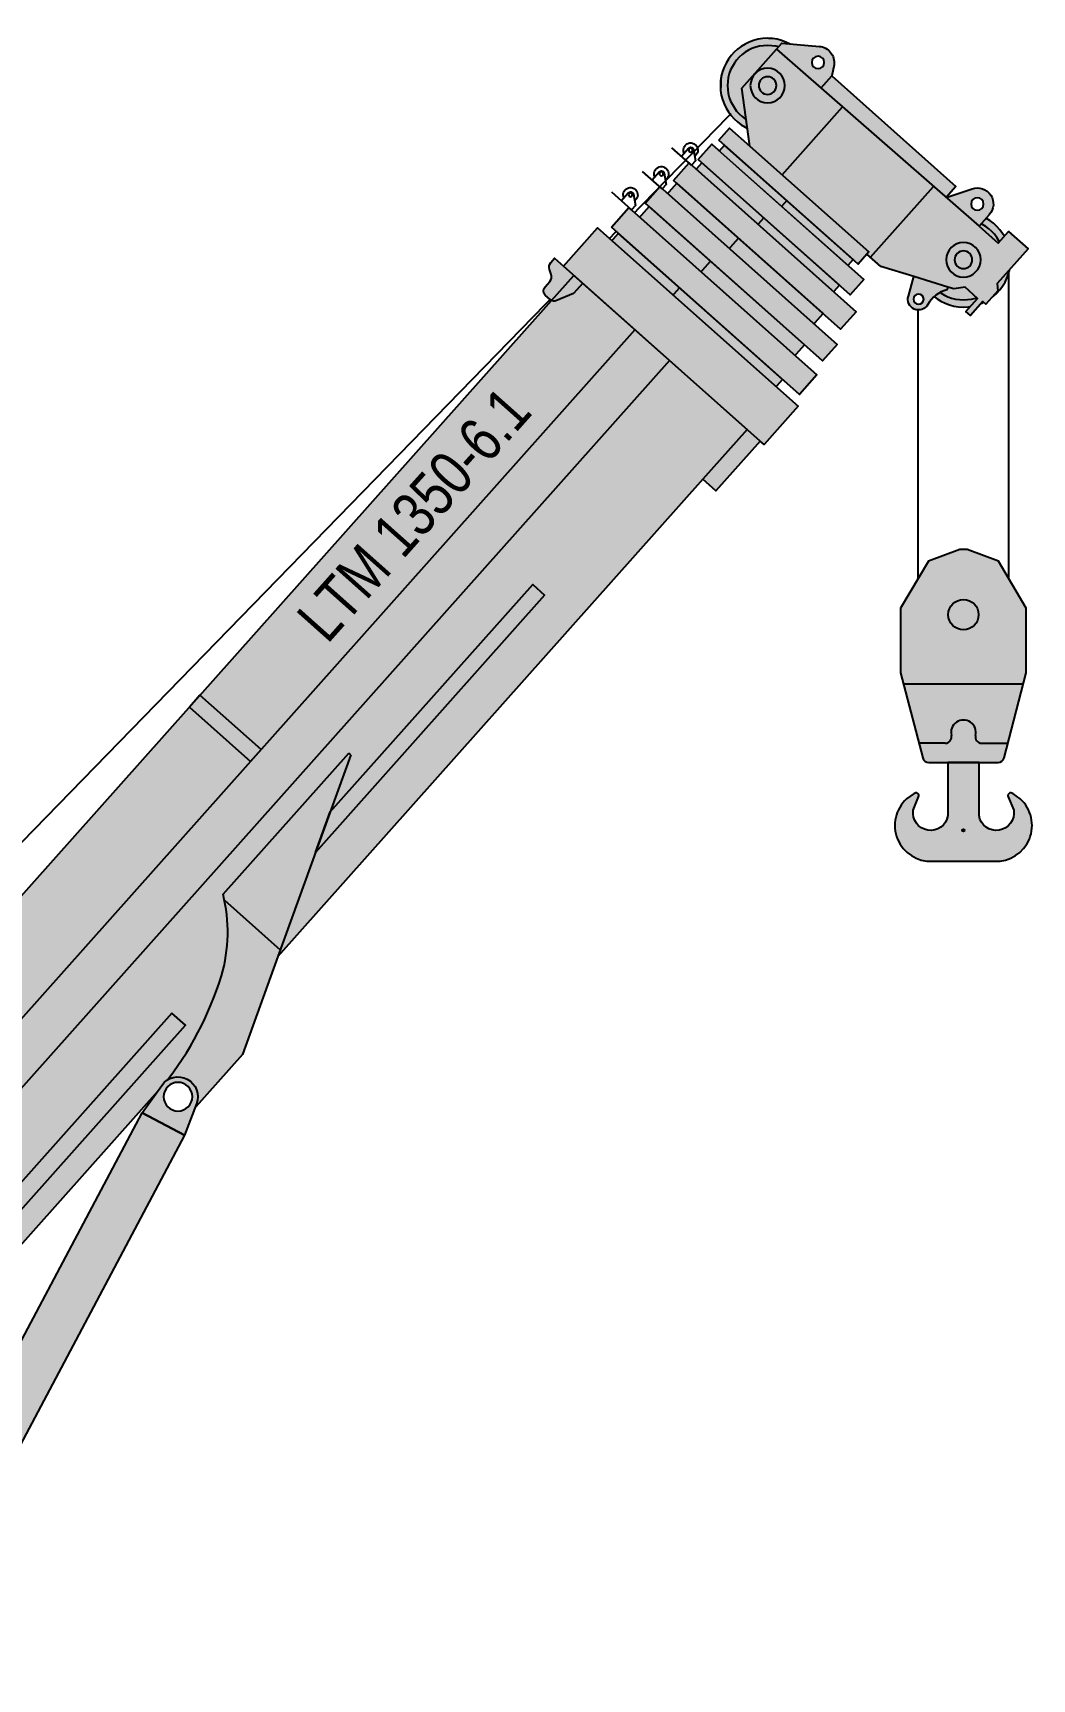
# Model space of a CAD drawing. Header units: millimetres. Extents: x -6059 to 13608, y -15234 to 15558.
# Drawn here: x 3813 to 9414, y 6162 to 15396 of the extents above; entities that cross this region are included whole.
import ezdxf
from ezdxf.enums import TextEntityAlignment as Align

# ---------------------------------------------------------------- set-up
doc = ezdxf.new("R2010")
doc.units = ezdxf.units.MM
doc.set_wipeout_variables(frame=1)
doc.layers.add('Техника. Кран LTM 1350-6.1', color=250, linetype='Continuous')
doc.layers.add('Техника. Кран LTM 1350-6.1 Штрих', color=7, linetype='Continuous', lineweight=15, true_color=0xffda6b)
doc.styles.add('arial', font='arial.ttf')

# ---------------------------------------------------------------- blocks, each defined once
blk = doc.blocks.new('BLOCK-20200609.07511')
at = {"color": 0, "linetype": 'ByBlock', "lineweight": -2, "transparency": 16777216}
blk.add_wipeout([(-2749.445090381217, 110.66407537124178), (-2749.445090381217, 110.66407537124178), (-2780.0018838662727, 102.34288736891631), (-2806.98708787373, 85.76704462912448), (-2828.2241608985723, 62.273502384586436), (-2842.000187564253, 33.75717570731558), (-2847.204036978311, 2.5181016311812527), (-2843.415983048164, -28.924074586133656), (-2830.9415582648753, -58.03332610836378), (-2810.786910415376, -82.46179245238636), (-2784.577649873089, -100.23915051495851), (-2754.4277329886972, -109.93153462428245), (-2749.445090381217, -110.66407537124178), (-2561.927773386843, -133.91987174969472), (-2561.927773386843, 133.91987174969472)], dxfattribs=at)
blk.add_circle((-2735.720591521625, 0), 80.60102186047878, dxfattribs=at)
blk.add_wipeout([(-2561.927773386844, 133.91987174969472), (-2561.927773386844, -133.91987174969836), (2847.2324718157033, -133.91987174969836), (2847.2324718157033, 133.91987174969472)], dxfattribs=at)
at = {"layer": 'Техника. Кран LTM 1350-6.1 Штрих', "transparency": 16777216}
h = blk.add_hatch(color=256, dxfattribs=at)
h.dxf.hatch_style = 1
edge = h.paths.add_edge_path()
edge.add_line((-2561.927773386844, 133.9198717496947), (-2749.445090381218, 110.6640753712418))
edge.add_arc((-2735.720591521625, 0), 111.5118802940692, 97.06969320123925, 262.9303067987607)
edge.add_line((-2749.445090381218, -110.6640753712418), (-2561.927773386844, -133.9198717496947))
edge.add_line((-2561.927773386844, -133.9198717496947), (-2561.927773386844, 133.9198717496947))
edge = h.paths.add_edge_path(flags=16)
edge.add_arc((-2735.720591521625, 0), 80.60102186047878, 0, 360)
h = blk.add_hatch(color=256, dxfattribs=at)
h.dxf.hatch_style = 1
h.set_gradient(color1=(91, 91, 91), color2=(214, 214, 214), rotation=90.00000000000003, tint=1, name='CYLINDER')
h.paths.add_polyline_path([(-2561.927773386844, 133.9198717496947), (-2561.927773386844, -133.9198717496984), (-748.5319776859142, -133.9198717496984), (-748.5319776859142, 133.9198717496947)])
h = blk.add_hatch(color=256, dxfattribs=at)
h.dxf.hatch_style = 1
h.set_gradient(color1=(91, 91, 91), color2=(214, 214, 214), rotation=90.00000000000003, tint=1, name='CYLINDER')
h.paths.add_polyline_path([(-748.5319776859142, 133.9198717496947), (-748.5319776859142, -133.9198717496984), (1064.863818015016, -133.9198717496984), (1064.863818015016, 133.9198717496947)])
h = blk.add_hatch(color=256, dxfattribs=at)
h.dxf.hatch_style = 1
h.set_gradient(color1=(91, 91, 91), color2=(214, 214, 214), rotation=90.00000000000003, tint=1, name='CYLINDER')
h.paths.add_polyline_path([(1064.863818015016, 133.9198717496947), (1064.863818015016, -133.9198717496984), (2847.232471815703, -133.9198717496984), (2847.232471815703, 133.9198717496947)])
at = {"color": 0, "linetype": 'ByBlock', "lineweight": -2, "transparency": 16777216}
blk.add_lwpolyline([(-2561.927773386844, 133.9198717496947), (-2749.445090381218, 110.6640753712418, 0.8836416073276935), (-2749.445090381218, -110.6640753712418), (-2561.927773386844, -133.9198717496947)], format="xyb", close=True, dxfattribs=at)
blk.add_lwpolyline([(-2561.927773386844, 133.9198717496947), (-2561.927773386844, -133.9198717496984), (2847.232471815703, -133.9198717496984), (2847.232471815703, 133.9198717496947)], close=True, dxfattribs=at)
blk = doc.blocks.new('BLOCK-20200609.085404')
at = {"color": 0, "linetype": 'ByBlock', "lineweight": -2, "transparency": 16777216}
for points in [[(-6530.107643407471, 862.6151053364797), (-6620.2802751001145, 958.6753170207967), (-6745.571417930841, 999.4281979420707), (-6875.000815470306, 974.7969408124873), (-6976.564961048572, 890.8720213417491), (-7025.150481102647, 768.4052298581482), (-7008.743821952514, 637.6784563542319), (-6931.401794767229, 531.0160046381588), (-6812.2484635534765, 474.79188671818974), (-6680.7464117949075, 482.90842283277243), (-6569.411643355968, 553.3586684807537), (-6505.773475934719, 668.7226638279922), (-6497.350160824525, 735)], [(-6352.188657991888, 692.8617592172122), (-6352.188657991888, -273.1429634254637), (7137.692546879613, -273.1429634254637), (7137.692546879613, 692.8617592172122)], [(-6530.107643407471, -607.3848946635208), (-6620.2802751001145, -511.32468297920377), (-6745.571417930841, -470.5718020579293), (-6875.000815470306, -495.2030591875132), (-6976.564961048572, -579.1279786582513), (-7025.150481102647, -701.5947701418518), (-7008.743821952514, -832.3215436457672), (-6931.401794767229, -938.9839953618416), (-6812.2484635534765, -995.2081132818107), (-6680.7464117949075, -987.0915771672267), (-6569.411643355968, -916.6413315192467), (-6505.773475934719, -801.2773361720078), (-6497.350160824525, -735.0000000000005)]]:
    blk.add_wipeout(points, dxfattribs=at)
at = {"layer": 'Техника. Кран LTM 1350-6.1 Штрих', "true_color": 0xadadad, "transparency": 16777216}
h = blk.add_hatch(color=253, dxfattribs=at)
h.dxf.hatch_style = 1
edge = h.paths.add_edge_path()
edge.add_arc((-6762.307453120391, 735), 264.9572922958658, 0, 360)
h = blk.add_hatch(color=253, dxfattribs=at)
h.dxf.hatch_style = 1
edge = h.paths.add_edge_path()
edge.add_arc((-6762.307453120391, -735), 264.9572922958658, 0, 360)
at = {"color": 0, "linetype": 'ByBlock', "lineweight": -2, "transparency": 16777216}
for centre, radius in [((-6762.307453120391, 735), 264.9572922958658), ((-6762.307453120391, 735), 224.7772427842989), ((-6762.307453120391, -735), 264.9572922958658), ((-6762.307453120391, -735), 224.7772427842989)]:
    blk.add_circle(centre, radius, dxfattribs=at)
blk.add_wipeout([(-6442.467272699824, 735.2562271401521), (-6442.467272699826, 584.023858293619), (-6654.63125147342, 832.6321553715898), (-6948.3129721843725, 832.6321553715898), (-6992.440477462523, 832.6321553715898), (-7119.43527138863, 664.4705700881359), (-7119.43527138863, 664.4705700881359), (-7135.132212101058, 631.3606386573638), (-7136.395047184492, 594.7400603627502), (-7123.016228161742, 560.6274716507169), (-7097.194580161469, 534.629317838765), (-7097.194580161469, 534.629317838765), (-7041.272490568474, 502.2674748945401), (-7041.272490568474, -430.3740903140024), (-6958.564025015118, -430.3740903140024), (-7092.068657770505, -506.47675673958975), (-7092.068657770505, -506.47675673958975), (-7130.668954070492, -550.0668447859484), (-7134.6767723298035, -608.1531258094087), (-7102.4289903211975, -656.631566438844), (-7047.307453120389, -675.3850937592174), (-6960.55263017761, -675.3850937592174), (-6961.712712480299, -818.3158949166136), (-7049.3492349216685, -818.3158949166136), (-7049.3492349216685, -965.3276059117961), (-6788.755363658085, -965.3276059117961), (-6760.7394775865505, -994.9553748441499), (-6659.61153977066, -994.9553748441499), (-6659.61153977066, -971.858307305406), (-6554.418444977215, -971.858307305406), (-6554.418444977215, -938.3127705548577), (-6653.686560936811, -938.3127705548577), (-6653.686560936811, -843.7591480143928), (-6604.558680941653, -803.3439966904261), (-6589.879109444727, -771.2907133537005), (-6575.048298590422, -778.0829431366105), (-6575.048298590422, -778.0829431366105), (-6544.383301731745, -761.7184026718373), (-6511.042827958664, -751.8922627607403), (-6476.404188418643, -749.0104460104244), (-6441.898322116809, -753.1920016690237), (-6441.898322116809, -753.1920016690233), (-6441.898322116809, -753.1920016690233), (-6399.604943500039, -746.2878772104928), (-6372.6817862948365, -712.9481049337614), (-6374.838033107093, -670.1491866174651), (-6404.975730191367, -639.6841899193387), (-6404.9757301913705, -639.6841899193378), (-6507.21893965408, -590.7997607726998), (-6426.121551101006, -413.72118775684794), (-6426.121551101006, -310.00026623256053), (-6352.188657991889, -310.00026623256053), (-6352.188657991888, 735.2562271401521)], dxfattribs=at)
at = {"layer": 'Техника. Кран LTM 1350-6.1 Штрих', "transparency": 16777216}
h = blk.add_hatch(color=256, dxfattribs=at)
h.dxf.hatch_style = 1
edge = h.paths.add_edge_path()
edge.add_line((-6352.188657991887, 735.2562271401512), (-6442.467272699824, 735.2562271401512))
edge.add_line((-6442.467272699824, 735.2562271401512), (-6442.467272699825, 584.0238582936181))
edge.add_line((-6442.467272699825, 584.0238582936181), (-6654.63125147342, 832.6321553715898))
edge.add_line((-6654.63125147342, 832.6321553715898), (-6948.312972184372, 832.6321553715898))
edge.add_line((-6948.312972184372, 832.6321553715898), (-6992.440477462522, 832.6321553715898))
edge.add_line((-6992.440477462522, 832.6321553715898), (-7119.435271388629, 664.470570088135))
edge.add_arc((-7047.307453120391, 609.9999999999989), 90.38509375921748, 142.9400786854792, 236.4998092888115)
edge.add_line((-7097.194580161469, 534.6293178387641), (-7041.272490568474, 502.2674748945392))
edge.add_line((-7041.272490568474, 502.2674748945392), (-7041.272490568474, -430.3740903140024))
edge.add_line((-7041.272490568474, -430.3740903140024), (-6958.564025015117, -430.3740903140024))
edge.add_line((-6958.564025015117, -430.3740903140024), (-7092.068657770504, -506.4767567395902))
edge.add_arc((-7047.307453120389, -584.9999999999991), 90.38509375921882, 119.6847681156852, 270)
edge.add_line((-7047.307453120389, -675.3850937592179), (-6960.55263017761, -675.3850937592179))
edge.add_line((-6960.55263017761, -675.3850937592179), (-6961.712712480299, -818.3158949166136))
edge.add_line((-6961.712712480299, -818.3158949166136), (-7049.349234921669, -818.3158949166136))
edge.add_line((-7049.349234921669, -818.3158949166136), (-7049.349234921669, -965.3276059117961))
edge.add_line((-7049.349234921669, -965.3276059117961), (-6788.755363658085, -965.3276059117961))
edge.add_line((-6788.755363658085, -965.3276059117961), (-6760.73947758655, -994.9553748441504))
edge.add_line((-6760.73947758655, -994.9553748441504), (-6659.61153977066, -994.9553748441504))
edge.add_line((-6659.61153977066, -994.9553748441504), (-6659.61153977066, -971.8583073054069))
edge.add_line((-6659.61153977066, -971.8583073054069), (-6554.418444977215, -971.8583073054069))
edge.add_line((-6554.418444977215, -971.8583073054069), (-6554.418444977215, -938.3127705548577))
edge.add_line((-6554.418444977215, -938.3127705548577), (-6653.686560936811, -938.3127705548577))
edge.add_line((-6653.686560936811, -938.3127705548577), (-6653.686560936811, -843.7591480143928))
edge.add_line((-6653.686560936811, -843.7591480143928), (-6604.558680941653, -803.3439966904261))
edge.add_line((-6604.558680941653, -803.3439966904261), (-6589.879109444726, -771.290713353701))
edge.add_line((-6589.879109444726, -771.290713353701), (-6575.048298590422, -778.082943136611))
edge.add_arc((-6479.61822082791, -919.9930035704456), 171.0127626643512, 77.25761867791249, 123.91959797922769, ccw=False)
edge.add_arc((-6429.790177677641, -694.3714995174254), 60.05379784098548, 258.3681965855886, 425.5937584202688)
edge.add_line((-6404.975730191369, -639.6841899193387), (-6507.21893965408, -590.7997607727011))
edge.add_line((-6507.21893965408, -590.7997607727011), (-6426.121551101005, -413.7211877568479))
edge.add_line((-6426.121551101005, -413.7211877568479), (-6426.121551101005, -310.0002662325605))
edge.add_line((-6426.121551101005, -310.0002662325605), (-6352.188657991888, -310.0002662325605))
edge.add_line((-6352.188657991888, -310.0002662325605), (-6352.188657991887, 735.2562271401512))
edge = h.paths.add_edge_path(flags=16)
edge.add_arc((-7047.307453120389, 610), 34.91663080963707, 0, 360)
edge = h.paths.add_edge_path(flags=16)
edge.add_arc((-7047.307453120389, -585), 34.91663080963707, 0, 360)
edge = h.paths.add_edge_path(flags=16)
edge.add_arc((-6429.790177677645, -694.3714995174232), 28.52143225530437, 0, 360)
at = {"layer": 'Техника. Кран LTM 1350-6.1 Штрих', "true_color": 0xadadad, "transparency": 16777216}
h = blk.add_hatch(color=253, dxfattribs=at)
h.dxf.hatch_style = 1
h.paths.add_polyline_path([(-6352.188657991888, 692.8617592172122), (-6352.188657991888, 226.7767636569515), (7137.692546879611, 226.7767636569515), (7137.692546879611, 692.8617592172122)])
at = {"layer": 'Техника. Кран LTM 1350-6.1 Штрих', "transparency": 16777216}
h = blk.add_hatch(color=256, dxfattribs=at)
h.dxf.hatch_style = 1
h.set_gradient(color1=(91, 91, 91), color2=(173, 173, 173), rotation=90.00000000000003, tint=1)
h.paths.add_polyline_path([(-6352.188657991888, 226.7767636569515), (-6352.188657991888, -273.1429634254637), (7137.692546879611, -273.1429634254637), (7137.692546879611, 226.7767636569515)])
at = {"color": 0, "linetype": 'ByBlock', "lineweight": -2, "transparency": 16777216}
blk.add_line((-6352.188657991888, 226.7767636569515), (7137.692546879611, 226.7767636569515), dxfattribs=at)
blk.add_lwpolyline([(-6352.188657991887, 735.2562271401512), (-6442.467272699824, 735.2562271401512), (-6442.467272699825, 584.0238582936181), (-6654.63125147342, 832.6321553715898), (-6948.312972184372, 832.6321553715898), (-6992.440477462522, 832.6321553715898), (-7119.435271388629, 664.470570088135, 0.4325300460829296), (-7097.194580161469, 534.6293178387641), (-7041.272490568474, 502.2674748945392), (-7041.272490568474, -430.3740903140024), (-6958.564025015117, -430.3740903140024), (-7092.068657770504, -506.4767567395902, 0.7695146140335795), (-7047.307453120389, -675.3850937592179), (-6960.55263017761, -675.3850937592179), (-6961.712712480299, -818.3158949166136), (-7049.349234921669, -818.3158949166136), (-7049.349234921669, -965.3276059117961), (-6788.755363658085, -965.3276059117961), (-6760.73947758655, -994.9553748441504), (-6659.61153977066, -994.9553748441504), (-6659.61153977066, -971.8583073054069), (-6554.418444977215, -971.8583073054069), (-6554.418444977215, -938.3127705548577), (-6653.686560936811, -938.3127705548577), (-6653.686560936811, -843.7591480143928), (-6604.558680941653, -803.3439966904261), (-6589.879109444726, -771.290713353701), (-6575.048298590422, -778.082943136611, -0.2064620664022507), (-6441.898322116809, -753.1920016690237, 0.8943039087244897), (-6404.975730191369, -639.6841899193387), (-6507.21893965408, -590.7997607727011), (-6426.121551101005, -413.7211877568479), (-6426.121551101005, -310.0002662325605), (-6352.188657991888, -310.0002662325605)], format="xyb", close=True, dxfattribs=at)
for points in [[(-6948.312972184372, 832.6321553715898), (-6960.55263017761, -675.3850937592179)], [(-6442.467272699825, 584.0238582936181), (-6442.467272699825, -310.0002662325605), (-6426.121551101005, -310.0002662325605)], [(-6951.215140458067, 502.2674748945392), (-7041.272490568474, 502.2674748945392)], [(-6442.467272699825, 340.8705591075013), (-6952.304301697314, 340.8705591075013)], [(-6426.121551101005, -336.081940386739), (-6957.798713035283, -336.081940386739)], [(-6589.879109444726, -771.290713353701), (-6507.218939654079, -590.7997607727011)]]:
    blk.add_lwpolyline(points, dxfattribs=at)
blk.add_lwpolyline([(-6352.188657991888, 692.8617592172122), (-6352.188657991888, -273.1429634254637), (7137.692546879611, -273.1429634254637), (7137.692546879611, 692.8617592172122)], close=True, dxfattribs=at)
for centre, radius in [((-6762.307453120391, 735), 96.80341824658616), ((-6762.307453120391, 735), 49.44025150511077), ((-7047.307453120389, 610), 34.91663080963707), ((-7047.307453120389, -585), 34.91663080963707), ((-6762.307453120391, -735), 96.80341824658616), ((-6762.307453120391, -735), 49.44025150511077), ((-6429.790177677645, -694.3714995174232), 28.52143225530437)]:
    blk.add_circle(centre, radius, dxfattribs=at)
blk = doc.blocks.new('BLOCK-20200609.085411')
at = {"color": 0, "linetype": 'ByBlock', "lineweight": -2, "transparency": 16777216}
blk.add_wipeout([(6723.188331461586, 542.4730892418411), (-6607.48108781725, 542.4730892418411), (-6607.48108781725, 570.6088535019226), (-6723.188331461592, 570.6088535019226), (-6723.188331461592, -570.6088535019226), (-6607.48108781725, -570.6088535019226), (-6607.48108781725, -490.4034846745708), (6723.188331461586, -490.4034846745708)], dxfattribs=at)
at = {"layer": 'Техника. Кран LTM 1350-6.1 Штрих', "transparency": 16777216}
h = blk.add_hatch(color=256, dxfattribs=at)
h.dxf.hatch_style = 1
h.paths.add_polyline_path([(-6607.48108781725, 570.6088535019226), (-6723.188331461592, 570.6088535019226), (-6723.188331461592, -570.6088535019226), (-6607.48108781725, -570.6088535019226)])
at = {"layer": 'Техника. Кран LTM 1350-6.1 Штрих', "true_color": 0xadadad, "transparency": 16777216}
h = blk.add_hatch(color=253, dxfattribs=at)
h.dxf.hatch_style = 1
h.paths.add_polyline_path([(6723.188331461592, 77.90816307138084), (6723.18833146159, 542.4730892418411), (-6607.48108781725, 542.4730892418411), (-6607.48108781725, 77.90816307138087)])
at = {"layer": 'Техника. Кран LTM 1350-6.1 Штрих', "transparency": 16777216}
h = blk.add_hatch(color=256, dxfattribs=at)
h.dxf.hatch_style = 1
h.set_gradient(color1=(91, 91, 91), color2=(173, 173, 173), rotation=90.00000000000003, tint=1)
h.paths.add_polyline_path([(-6607.48108781725, 77.90816307138084), (-6607.48108781725, -490.4034846745708), (6723.188331461592, -490.4034846745708), (6723.188331461592, 77.90816307138084)])
at = {"color": 0, "linetype": 'ByBlock', "lineweight": -2, "transparency": 16777216}
blk.add_line((6723.188331461592, 77.90816307138084), (-6607.48108781725, 77.90816307138084), dxfattribs=at)
for points in [[(-6607.48108781725, 570.6088535019226), (-6723.188331461592, 570.6088535019226), (-6723.188331461592, -570.6088535019226), (-6607.48108781725, -570.6088535019226)], [(6723.188331461592, 542.4730892418411), (6723.188331461592, -490.4034846745708), (-6607.48108781725, -490.4034846745708), (-6607.48108781725, 542.4730892418411)]]:
    blk.add_lwpolyline(points, close=True, dxfattribs=at)
blk = doc.blocks.new('BLOCK-20200609.0856')
at = {"color": 0, "linetype": 'ByBlock', "lineweight": -2, "transparency": 16777216}
blk.add_lwpolyline([(50.0327013816277, 2.488046784706967), (-9.42230639641457, 2.488046784706967, 0.6084919213401389), (-22.91651183555587, -23.58984735310514), (16.55436903870213, -74.0297064561637), (50.0327013816277, -74.0297064561637)], format="xyb", dxfattribs=at)
blk.add_lwpolyline([(50.0327013816277, -74.0297064561637), (50.0327013816277, 74.0297064561637)], dxfattribs=at)
blk.add_circle((-9.42230639641457, -14.04224010388498), 10.90659006396709, dxfattribs=at)
for centre, radius, start, end in [((-9.422266411394958, -14.03737550022561), 40.61043497023495, 24.01184640789712, 284.0500267809103), ((-9.42230639641457, -14.04224010388498), 16.53028688859013, 90, 220.8080434345422)]:
    blk.add_arc(centre, radius, start, end, dxfattribs=at)
blk = doc.blocks.new('BLOCK-20200609.08563')
at = {"color": 0, "linetype": 'ByBlock', "lineweight": -2, "transparency": 16777216}
blk.add_wipeout([(-6460.255322594768, -561.2150409105307), (6691.409193602589, -561.2150409105307), (6691.409193602589, 538.5333842796135), (-6460.255322594768, 538.5333842796135), (-6460.255322594768, 562.9734885782609), (-6591.34379083933, 562.9734885782609), (-6591.34379083933, -691.8737076691978), (-6460.255322594768, -691.8737076691978)], dxfattribs=at)
at = {"layer": 'Техника. Кран LTM 1350-6.1 Штрих', "transparency": 16777216}
h = blk.add_hatch(color=256, dxfattribs=at)
h.dxf.hatch_style = 1
h.paths.add_polyline_path([(-6460.255322594769, 562.97348857826), (-6591.34379083933, 562.97348857826), (-6591.34379083933, -691.8737076691978), (-6460.255322594769, -691.8737076691978)])
at = {"layer": 'Техника. Кран LTM 1350-6.1 Штрих', "true_color": 0xadadad, "transparency": 16777216}
h = blk.add_hatch(color=253, dxfattribs=at)
h.dxf.hatch_style = 1
h.paths.add_polyline_path([(6691.409193602589, 75.48852749895741), (6691.409193602589, 538.5333842796135), (-6460.255322594769, 538.5333842796135), (-6460.255322594769, 75.48852749895741)])
at = {"layer": 'Техника. Кран LTM 1350-6.1 Штрих', "transparency": 16777216}
h = blk.add_hatch(color=256, dxfattribs=at)
h.dxf.hatch_style = 1
h.set_gradient(color1=(91, 91, 91), color2=(173, 173, 173), rotation=90.00000000000003, tint=1)
h.paths.add_polyline_path([(6691.409193602589, -561.2150409105307), (6691.409193602589, 75.48852749895735), (-6460.255322594769, 75.48852749895747), (-6460.255322594769, -561.2150409105307)])
at = {"color": 0, "linetype": 'ByBlock', "lineweight": -2, "transparency": 16777216}
blk.add_line((6691.409193602589, 75.48852749895741), (-6460.255322594769, 75.48852749895741), dxfattribs=at)
for points in [[(-6460.255322594769, 562.97348857826), (-6591.34379083933, 562.97348857826), (-6591.34379083933, -691.8737076691978), (-6460.255322594769, -691.8737076691978)], [(6691.409193602589, 538.5333842796135), (6691.409193602589, -561.2150409105307), (-6460.255322594769, -561.2150409105307), (-6460.255322594769, 538.5333842796135)]]:
    blk.add_lwpolyline(points, close=True, dxfattribs=at)
blk.add_blockref('BLOCK-20200609.0856', (-6641.376492220958, 617.8440012130304), dxfattribs=at)
blk = doc.blocks.new('BLOCK-20200609.085635')
at = {"color": 0, "linetype": 'ByBlock', "lineweight": -2, "transparency": 16777216}
blk.add_wipeout([(-6363.380931167341, -594.9463307368851), (6587.317874931694, -594.9463307368851), (6587.317874931694, 571.673945726995), (-6363.380931167341, 571.673945726995), (-6363.380931167341, 601.2960241964147), (-6487.252472168437, 601.2960241964147), (-6487.252472168437, -730.1962432873479), (-6363.380931167341, -730.1962432873479)], dxfattribs=at)
at = {"layer": 'Техника. Кран LTM 1350-6.1 Штрих', "transparency": 16777216}
h = blk.add_hatch(color=256, dxfattribs=at)
h.dxf.hatch_style = 1
h.paths.add_polyline_path([(-6363.380931167341, 601.2960241964138), (-6487.252472168437, 601.2960241964138), (-6487.252472168437, -730.1962432873479), (-6363.380931167341, -730.1962432873479)])
at = {"layer": 'Техника. Кран LTM 1350-6.1 Штрих', "true_color": 0xadadad, "transparency": 16777216}
h = blk.add_hatch(color=253, dxfattribs=at)
h.dxf.hatch_style = 1
h.paths.add_polyline_path([(-6363.380931167341, 571.6739457269941), (-6363.380931167341, 110.1491583361349), (6587.317874931698, 110.1491583361349), (6587.317874931696, 571.6739457269941)])
at = {"layer": 'Техника. Кран LTM 1350-6.1 Штрих', "transparency": 16777216}
h = blk.add_hatch(color=256, dxfattribs=at)
h.dxf.hatch_style = 1
h.set_gradient(color1=(91, 91, 91), color2=(173, 173, 173), rotation=90.00000000000003, tint=1)
h.paths.add_polyline_path([(-6363.380931167341, 110.1491583361349), (-6363.380931167341, -594.946330736886), (6587.317874931696, -594.946330736886), (6587.317874931698, 110.1491583361349)])
at = {"color": 0, "linetype": 'ByBlock', "lineweight": -2, "transparency": 16777216}
blk.add_line((6587.317874931694, 110.1491583361349), (-6363.380931167341, 110.1491583361349), dxfattribs=at)
for points in [[(-6363.380931167341, 601.2960241964138), (-6487.252472168437, 601.2960241964138), (-6487.252472168437, -730.1962432873479), (-6363.380931167341, -730.1962432873479)], [(6587.317874931696, 571.6739457269941), (6587.317874931696, -594.946330736886), (-6363.380931167341, -594.946330736886), (-6363.380931167341, 571.6739457269941)]]:
    blk.add_lwpolyline(points, close=True, dxfattribs=at)
blk.add_blockref('BLOCK-20200609.0856', (-6537.285173550064, 656.1665368311842), dxfattribs=at)
blk = doc.blocks.new('BLOCK-20200609.08564')
at = {"color": 0, "linetype": 'ByBlock', "lineweight": -2, "transparency": 16777216}
blk.add_wipeout([(-6238.364454587101, -644.3143606613194), (6485.779443352449, -644.3143606613194), (6485.779443352449, 589.1777670762922), (-6238.364454587101, 589.1777670762922), (-6238.364454587101, 640.9507565539452), (-6385.71404058919, 640.9507565539452), (-6385.71404058919, -769.8509756448802), (-6238.364454587101, -769.8509756448802)], dxfattribs=at)
at = {"layer": 'Техника. Кран LTM 1350-6.1 Штрих', "transparency": 16777216}
h = blk.add_hatch(color=256, dxfattribs=at)
h.dxf.hatch_style = 1
h.paths.add_polyline_path([(-6238.364454587101, 640.9507565539461), (-6385.71404058919, 640.9507565539461), (-6385.71404058919, -769.8509756448802), (-6238.364454587101, -769.8509756448802)])
at = {"layer": 'Техника. Кран LTM 1350-6.1 Штрих', "true_color": 0xadadad, "transparency": 16777216}
h = blk.add_hatch(color=253, dxfattribs=at)
h.dxf.hatch_style = 1
h.paths.add_polyline_path([(-6238.364454587101, 589.1777670762931), (-6238.364454587101, 129.1730490752379), (6485.779443352449, 129.1730490752379), (6485.779443352449, 589.1777670762931)])
at = {"layer": 'Техника. Кран LTM 1350-6.1 Штрих', "transparency": 16777216}
h = blk.add_hatch(color=256, dxfattribs=at)
h.dxf.hatch_style = 1
h.set_gradient(color1=(91, 91, 91), color2=(173, 173, 173), rotation=90.00000000000003, tint=1)
h.paths.add_polyline_path([(-6238.364454587101, 129.1730490752379), (-6238.364454587101, -644.3143606613194), (6485.779443352449, -644.3143606613194), (6485.779443352449, 129.1730490752379)])
at = {"color": 0, "linetype": 'ByBlock', "lineweight": -2, "transparency": 16777216}
blk.add_line((6485.779443352447, 129.1730490752379), (-6238.364454587101, 129.1730490752379), dxfattribs=at)
for points in [[(-6238.364454587101, 640.9507565539461), (-6385.71404058919, 640.9507565539461), (-6385.71404058919, -769.8509756448802), (-6238.364454587101, -769.8509756448802)], [(6485.779443352449, 589.1777670762931), (6485.779443352449, -644.3143606613194), (-6238.364454587101, -644.3143606613194), (-6238.364454587101, 589.1777670762931)]]:
    blk.add_lwpolyline(points, close=True, dxfattribs=at)
blk.add_blockref('BLOCK-20200609.0856', (-6435.746741970817, 695.8212691887165), dxfattribs=at)
blk = doc.blocks.new('BLOCK-20200609.090226')
at = {"color": 0, "linetype": 'ByBlock', "lineweight": -2, "transparency": 16777216}
blk.add_wipeout([(6551.6799426189555, -613.7932631701369), (6924.456759423058, 414.408480965325), (6924.456759423058, 414.408480965325), (6934.849553182206, 510.27529337181386), (6899.829841900421, 600.1200244629681), (6827.301196231133, 663.6656886776136), (6733.632548254684, 686.5707158412124), (6733.632548254684, 686.5707158412106), (-6460.621546541126, 686.5707158412106), (-6460.621546541126, 686.5707158412106), (-6460.203246298954, 688.4151828841432), (-6459.897212287523, 690.2815635926045), (-6459.704563904457, 692.1630312020925), (-6459.626005810458, 694.0527037639213), (-6459.626005810458, 732.9421185176589), (-6459.626005810458, 732.9421185176589), (-6462.6161196418525, 745.5006654655454), (-6470.092492348118, 756.0250055077549), (-6480.966603146495, 762.9828497508852), (-6493.655238349937, 765.3611724457669), (-6493.655238349937, 765.3611724457669), (-6533.644507963982, 765.3611724457669), (-6533.644507963982, 765.3611724457669), (-6543.8980302253585, 766.7438616218833), (-6553.423683639932, 770.7822369322885), (-6561.546734595322, 777.1902468650524), (-6567.691800461471, 785.5139908317387), (-6567.691800461471, 785.5139908317387), (-6582.733664458499, 811.4721366855783), (-6582.733664458499, 811.4721366855783), (-6588.964375060354, 819.5652164627909), (-6597.06703941339, 825.7834577950716), (-6606.4964635817605, 829.7084615832728), (-6616.618181585989, 831.0761309611962), (-6648.62383686478, 831.0761309611962), (-6648.62383686478, 764.5588004781575), (-6936.611043252444, 764.5588004781575), (-6936.611043252444, -740.4596436746315), (-6648.62383686478, -740.4596436746315), (-6648.62383686478, -710.6734482653437), (-6275.403446520474, -710.6734482653437), (-6275.403446520474, -613.7932631701369), (-2691.5293753941837, -613.7932631701369), (-2148.233899889987, -830.8288544379539), (-1732.3711991328307, -830.8288544379539), (-1732.3711991328307, -830.8288544379539), (-1653.3758707291224, -804.0885277836878), (-1616.6020462004374, -729.2353861747997), (-1643.7138571035764, -650.3667822265916), (-1718.7392405466176, -613.9456507448349), (-1722.4607835741838, -613.7932631701369), (-1722.4607835741838, -613.7932631701369), (-1722.910822327172, -613.3268753661841), (-1722.4498192688588, -612.8713222484348), (-1721.9888162105447, -613.3268753661841), (-1722.4388549635325, -613.7932631701369)], dxfattribs=at)
at = {"layer": 'Техника. Кран LTM 1350-6.1 Штрих', "transparency": 16777216}
h = blk.add_hatch(color=256, dxfattribs=at)
h.dxf.hatch_style = 1
edge = h.paths.add_edge_path(flags=16)
edge.add_arc((-1731.417234011824, -718.5458093574744), 55.48231291130651, 0, 360)
edge = h.paths.add_edge_path(flags=16)
edge.add_arc((6733.632548254682, 483.5922208434495), 80.20840345330534, 0, 360)
edge = h.paths.add_edge_path()
edge.add_line((-1722.438854963533, -613.7932631701369), (6551.679942618954, -613.7932631701369))
edge.add_line((6551.679942618954, -613.7932631701369), (6924.456759423058, 414.408480965325))
edge.add_arc((6733.632548254682, 483.592220843449), 202.9784949977627, 340.0717753030713, 450)
edge.add_line((6733.632548254682, 686.5707158412115), (-6460.621546541126, 686.5707158412115))
edge.add_arc((-6490.895901270331, 694.4061970187026), 31.27189344367466, 345.4893558446807, 359.3523224625549)
edge.add_line((-6459.626005810458, 694.0527037639222), (-6459.626005810458, 732.942118517658))
edge.add_arc((-6493.42944349993, 731.5289625550977), 33.83296335529212, 2.393861663513141, 90.38238412175365)
edge.add_line((-6493.655238349937, 765.361172445766), (-6533.644507963982, 765.361172445766))
edge.add_arc((-6533.622232134592, 804.235910674833), 38.87474461126477, 208.7896884681927, 269.96716863115694, ccw=False)
edge.add_line((-6567.691800461471, 785.5139908317396), (-6582.733664458498, 811.4721366855774))
edge.add_arc((-6616.785324511469, 791.7013947350133), 39.37509097943712, 30.1398884681962, 89.7567849945809)
edge.add_line((-6616.618181585989, 831.0761309611953), (-6648.623836864779, 831.0761309611953))
edge.add_line((-6648.623836864779, 831.0761309611953), (-6648.623836864779, 764.5588004781566))
edge.add_line((-6648.623836864779, 764.5588004781566), (-6936.611043252444, 764.5588004781566))
edge.add_line((-6936.611043252444, 764.5588004781566), (-6936.611043252444, -740.4596436746324))
edge.add_line((-6936.611043252444, -740.4596436746324), (-6648.623836864779, -740.4596436746324))
edge.add_line((-6648.623836864779, -740.4596436746324), (-6648.623836864779, -710.6734482653446))
edge.add_line((-6648.623836864779, -710.6734482653446), (-6275.403446520473, -710.6734482653446))
edge.add_line((-6275.403446520473, -710.6734482653446), (-6275.403446520473, -613.7932631701369))
edge.add_line((-6275.403446520473, -613.7932631701369), (-2691.529375394184, -613.7932631701369))
edge.add_line((-2691.529375394184, -613.7932631701369), (-2148.233899889987, -830.8288544379539))
edge.add_line((-2148.233899889987, -830.8288544379539), (-1732.371199132831, -830.8288544379539))
edge.add_arc((-1725.044849047805, -722.4193313940889), 108.6567995671078, 266.1338115819844, 448.6372688502088)
edge.add_arc((-1722.449819268859, -613.3323579065177), 0.461035658082084, -88.63726885020901, 268.63726885020895, ccw=False)
at = {"color": 0, "linetype": 'ByBlock', "lineweight": -2, "transparency": 16777216}
for p, q in [((-6648.623836864779, 228.0860672299568), (6525.066598586607, 228.0860672299568)), ((-6648.623836864779, -30.03754160025346), (6525.066598586607, -30.03754160025346)), ((-2728.361756376658, -180.4936476458315), (-2728.361756376658, -599.0794693972093))]:
    blk.add_line(p, q, dxfattribs=at)
blk.add_lwpolyline([(-1722.438854963533, -613.7932631701369), (6551.679942618954, -613.7932631701369), (6924.456759423058, 414.408480965325, 0.5201690682311586), (6733.632548254682, 686.5707158412115), (-6460.621546541126, 686.5707158412115, 0.06056248435824541), (-6459.626005810458, 694.0527037639222), (-6459.626005810458, 732.942118517658, 0.4039679718353643), (-6493.655238349937, 765.361172445766), (-6533.644507963982, 765.361172445766, -0.273463430715349), (-6567.691800461471, 785.5139908317396), (-6582.733664458498, 811.4721366855774, 0.266158372847338), (-6616.618181585989, 831.0761309611953), (-6648.623836864779, 831.0761309611953), (-6648.623836864779, 764.5588004781566), (-6936.611043252444, 764.5588004781566), (-6936.611043252444, -740.4596436746324), (-6648.623836864779, -740.4596436746324), (-6648.623836864779, -710.6734482653446), (-6275.403446520473, -710.6734482653446), (-6275.403446520473, -613.7932631701369), (-2691.529375394184, -613.7932631701369), (-2148.233899889987, -830.8288544379539), (-1732.371199132831, -830.8288544379539, 1.02208895086001), (-1722.460783574184, -613.7932631701369, -84.08566656269643)], format="xyb", close=True, dxfattribs=at)
for points in [[(-6648.623836864779, -710.6734482653446), (-6648.623836864779, 764.5588004781566)], [(-6460.621546541124, 686.5707158412115), (-6648.623836864779, 686.5707158412115), (-6648.623836864779, -613.7932631701369), (-6275.403446520473, -613.7932631701369)], [(-3808.352066907024, -167.6451096835699), (-3808.352066907024, -152.8139251454704)], [(-3808.352066907024, -167.6451096835699), (-2691.529375394184, -613.7932631701369)]]:
    blk.add_lwpolyline(points, dxfattribs=at)
for points in [[(-6648.623836864779, 620.5867818099578), (-6572.078902918351, 620.5867818099578), (-6474.684355359255, 667.6645235720862, 0.1955757802185207), (-6460.621546541126, 686.5707158412115, 0.1955757802185207)], [(-1722.460783574184, -613.7932631701369), (-1732.361891204533, -614.0091797188797, -0.09317283695681648), (-2400.569073429166, -449.2857422491543, -0.1328216028304499), (-2748.117438709311, -152.8139251454704), (-3808.352066907024, -152.8139251454704)]]:
    blk.add_lwpolyline(points, format="xyb", dxfattribs=at)
for points in [[(-3407.092801411411, 228.0860672299568), (-3495.74192164735, 228.0860672299568), (-3495.74192164735, 686.5707158412115), (-3407.092801411411, 686.5707158412115)], [(-3492.765953819897, -293.7154005988632), (-5199.998854269055, -293.7154005988632), (-5199.998854269055, -383.3760960799882), (-3268.322350349603, -383.3760960799882)], [(-2059.793817552674, -381.2449882577894), (2645.405471690508, -381.2449882577894), (2645.405471690508, -483.0153408915394), (-2059.793817552674, -483.0153408915394)]]:
    blk.add_lwpolyline(points, close=True, dxfattribs=at)
blk.add_circle((-1731.417234011824, -718.5458093574744), 55.48231291130651, dxfattribs=at)
blk = doc.blocks.new('BLOCK-20200609.19582')
at = {"color": 0, "linetype": 'ByBlock', "lineweight": -2, "transparency": 16777216}
blk.add_wipeout([(1127.480859785108, -87.25023721692583), (1127.480859785108, -87.25023721692583), (1190.4981241998607, -125.2333255003266), (1210.3103945507362, -184.4743160193134), (1200.9409682892835, -226.39709849543772), (1160.2553204084436, -270.22291470863905), (1101.7141502383138, -282.42764761636374), (1097.3796910166132, -281.8823555267993), (1022.2438567270001, -251.39405530863598), (1022.2438567270001, -251.39405530863598), (1011.4743192523005, -249.73904831795517), (1002.3071170172447, -255.62839367544223), (999.3354056408316, -266.1112805418289), (1004.0481380725688, -275.9353397123052), (1033.2912573386275, -318.7105690701029), (1033.2912573386275, -318.7105690701029), (1103.4347867871854, -368.51162888401996), (1187.9641589354087, -384.4817737273585), (1271.44207447257, -363.7044327121915), (1338.6232578780728, -309.9740979065508), (1377.2386479969252, -233.10334971155214), (1383.3294836383286, -174.8426626897783), (1383.3294836383286, -1.1368683772161603e-13), (1383.3294836383286, 174.84266268977797), (1383.3294836383286, 174.84266268977797), (1368.4805072892739, 259.57617544285154), (1319.6130141322406, 330.3732685656439), (1245.6515010522544, 374.30452014136245), (1160.103296754986, 383.34692157034533), (1078.5917662515515, 355.8490911636079), (1033.2912573386275, 318.71056907010257), (1004.0481380725688, 275.93533971230477), (1004.0481380725688, 275.93533971230477), (999.3354056408316, 266.1112805418286), (1002.3071170172447, 255.62839367544166), (1011.4743192523005, 249.73904831795483), (1022.2438567270001, 251.39405530863564), (1097.3796910166132, 281.88235552679885), (1097.3796910166132, 281.88235552679885), (1156.4045582876033, 272.2860461383418), (1198.9939296216155, 230.30784275121982), (1210.3103945507362, 184.47431601931316), (1197.1099399374482, 135.22420148171193), (1160.729644254279, 98.9952900655785), (1127.480859785108, 87.25023721692548), (829.468627369206, 87.25023721692548), (829.468627369206, -87.25023721692583)], dxfattribs=at)
blk.add_circle((1209.153413156979, 0), 6.677738879570825, dxfattribs=at)
blk.add_wipeout([(326.79278639060817, 352.1597859327235), (-35.956623262376354, 352.1597859327235), (-299.27755000082834, 195.661314984711), (-365.4855010711617, 21.081804281340965), (-365.4855010711617, -21.08180428134426), (-299.27755000082834, -195.66131498471077), (-35.956623262376354, -352.159785932723), (326.79278639060817, -352.159785932723), (803.2173238488303, -228.2703038981398), (803.2173238488303, -228.2703038981398), (813.7160499322164, -223.59502091651098), (822.1403537950576, -215.77756450417394), (827.5860439435821, -205.6569924285186), (829.4686273692064, -194.31955885747436), (829.4686273692064, -194.31955885747448), (829.4686273692064, 194.3195588574747), (829.4686273692064, 194.3195588574747), (827.5860439436003, 205.656992428502), (822.1403537950985, 215.77756450414722), (813.7160499322817, 223.59502091648187), (803.2173238489199, 228.27030389811648), (803.2173238489199, 228.27030389811648)], dxfattribs=at)
at = {"layer": 'Техника. Кран LTM 1350-6.1 Штрих', "true_color": 0xadadad, "transparency": 16777216}
h = blk.add_hatch(color=253, dxfattribs=at)
h.dxf.hatch_style = 1
edge = h.paths.add_edge_path()
edge.add_line((829.4686273692059, -87.2502372169256), (1127.480859785108, -87.2502372169256))
edge.add_arc((1111.835536671703, -184.4743160193132), 98.47485787903284, -98.44137214774992, 80.85832010942391, ccw=False)
edge.add_line((1097.379691016613, -281.8823555267991), (1022.243856727, -251.3940553086359))
edge.add_arc((1014.672323502236, -264.7963660848735), 15.39318191656828, 60.53605470102455, 226.3550280923533)
edge.add_line((1004.048138072569, -275.935339712305), (1033.291257338627, -318.7105690701028))
edge.add_arc((1182.206742085145, -183.2651071899199), 201.2990182321474, 222.2879574643001, 362.3979820581307)
edge.add_line((1383.329483638328, -174.8426626897781), (1383.329483638328, 0))
edge.add_line((1383.329483638328, 0), (1383.329483638328, 174.8426626897781))
edge.add_arc((1182.206742085145, 183.2651071899199), 201.2990182321476, 357.6020179418693, 497.7120425356999)
edge.add_line((1033.291257338627, 318.7105690701028), (1004.048138072569, 275.935339712305))
edge.add_arc((1014.672323502236, 264.7963660848735), 15.39318191656831, 133.6449719076467, 299.4639452989754)
edge.add_line((1022.243856727, 251.3940553086359), (1097.379691016613, 281.8823555267991))
edge.add_arc((1111.835536671703, 184.4743160193132), 98.47485787903283, -80.85832010942391, 98.44137214774992, ccw=False)
edge.add_line((1127.480859785108, 87.2502372169256), (829.4686273692059, 87.2502372169256))
edge.add_line((829.4686273692059, 87.2502372169256), (829.4686273692059, -87.2502372169256))
at = {"layer": 'Техника. Кран LTM 1350-6.1 Штрих', "transparency": 16777216}
h = blk.add_hatch(color=256, dxfattribs=at)
h.dxf.hatch_style = 1
edge = h.paths.add_edge_path()
edge.add_line((803.2173238489195, 228.2703038981163), (326.7927863906079, 352.159785932723))
edge.add_line((326.7927863906079, 352.159785932723), (-35.95662326237652, 352.159785932723))
edge.add_line((-35.95662326237652, 352.159785932723), (-299.2775500008283, 195.6613149847108))
edge.add_line((-299.2775500008283, 195.6613149847108), (-365.4855010711617, 21.08180428134074))
edge.add_line((-365.4855010711617, 21.08180428134074), (-365.4855010711617, -21.08180428134438))
edge.add_line((-365.4855010711617, -21.08180428134438), (-299.2775500008283, -195.6613149847108))
edge.add_line((-299.2775500008283, -195.6613149847108), (-35.95662326237652, -352.159785932723))
edge.add_line((-35.95662326237652, -352.159785932723), (326.7927863906079, -352.159785932723))
edge.add_line((326.7927863906079, -352.159785932723), (803.21732384883, -228.2703038981398))
edge.add_arc((794.3887688794056, -194.3195588574744), 35.07985848980031, 284.5763679947227, 359.9999999999999)
edge.add_line((829.4686273692059, -194.3195588574745), (829.4686273692059, 194.3195588574745))
edge.add_arc((794.3887688794656, 194.3195588575205), 35.07985848974033, 359.9999999999248, 435.4236320052022)
at = {"color": 0, "linetype": 'ByBlock', "lineweight": -2, "transparency": 16777216}
for p, q in [((390.0190860848088, 335.7184129466295), (390.0190860848088, -335.7184129466295)), ((721.0970677361765, 101.9448026534046), (721.0970677361765, 249.6248631083399)), ((721.0970677361765, -101.9448026534046), (721.0970677361765, -249.6248631083399))]:
    blk.add_line(p, q, dxfattribs=at)
for points in [[(829.4686273692059, -87.2502372169256), (1127.480859785108, -87.2502372169256, -0.993907260487444), (1097.379691016613, -281.8823555267991), (1022.243856727, -251.3940553086359, 0.8833181022032622), (1004.048138072569, -275.935339712305), (1033.291257338627, -318.7105690701028, 0.7009232269055634), (1383.329483638328, -174.8426626897781), (1383.329483638328, 0), (1383.329483638328, 174.8426626897781, 0.7009232269055634), (1033.291257338627, 318.7105690701028), (1004.048138072569, 275.935339712305, 0.8833181022032622), (1022.243856727, 251.3940553086359), (1097.379691016613, 281.8823555267991, -0.993907260487444), (1127.480859785108, 87.2502372169256), (829.4686273692059, 87.2502372169256)], [(803.2173238489195, 228.2703038981163), (326.7927863906079, 352.159785932723), (-35.95662326237652, 352.159785932723), (-299.2775500008283, 195.6613149847108), (-365.4855010711617, 21.08180428134074), (-365.4855010711617, -21.08180428134438), (-299.2775500008283, -195.6613149847108), (-35.95662326237652, -352.159785932723), (326.7927863906079, -352.159785932723), (803.21732384883, -228.2703038981398, 0.3415169934618704), (829.4686273692059, -194.3195588574745), (829.4686273692059, 194.3195588574745, 0.3415169934618704)]]:
    blk.add_lwpolyline(points, format="xyb", close=True, dxfattribs=at)
blk.add_circle((0, 0), 84.94055444154287, dxfattribs=at)
for centre, radius, start, end in [((686.0172092463763, 101.9448026534046), 35.07985848980024, 256.1057005326828, 0), ((660.799184904201, 0), 69.93771879552135, 76.10570053268279, 283.8942994673172), ((686.0172092463763, -101.9448026534046), 35.07985848980024, 0, 103.8942994673172)]:
    blk.add_arc(centre, radius, start, end, dxfattribs=at)
blk = doc.blocks.new('*U78')
at = {"color": 0, "linetype": 'ByBlock', "lineweight": -2, "transparency": 16777216}
blk.add_lwpolyline([(8048.463601211281, 15126.07532753133), (-3004.767628113332, 3763.403456721862)], dxfattribs=at)
blk.add_lwpolyline([(9282.798132860127, 11732.59530719735), (8776.798132860127, 11732.59530719735), (8776.798132860127, 13973.92424744049), (9282.798132860127, 13973.92424744049)], close=True, dxfattribs=at)
at = {"color": 0, "linetype": 'ByBlock', "lineweight": -2, "transparency": 16777216, "xscale": -1, "rotation": 48.32820115568401}
blk.add_blockref('BLOCK-20200609.085404', (3984.771966530077, 9411.387883577438), dxfattribs=at)
blk.add_blockref('BLOCK-20200609.085411', (3575.16895227741, 9221.051898525668), dxfattribs=at)
at = {"color": 0, "linetype": 'ByBlock', "lineweight": -2, "transparency": 16777216, "rotation": 270}
blk.add_blockref('BLOCK-20200609.19582', (9029.798132860127, 11983.07766059747), dxfattribs=at)
at = {"color": 0, "linetype": 'ByBlock', "lineweight": -2, "transparency": 16777216, "xscale": -1, "rotation": 48.32820115568401}
blk.add_blockref('BLOCK-20200609.08563', (3529.417923071441, 9219.229884636687), dxfattribs=at)
blk.add_blockref('BLOCK-20200609.085635', (3463.286897043138, 9138.739876110103), dxfattribs=at)
blk.add_blockref('BLOCK-20200609.08564', (3387.173084912832, 9070.553072655333), dxfattribs=at)
blk.add_blockref('BLOCK-20200609.090226', (2938.168346919609, 8463.268872721728), dxfattribs=at)
at = {"color": 0, "linetype": 'ByBlock', "lineweight": -2, "transparency": 16777216, "xscale": -1, "rotation": 62.05863739388639}
blk.add_blockref('BLOCK-20200609.07511', (3344.181869662629, 6862.032423289562), dxfattribs=at)
at = {"layer": 'Defpoints', "color": 250, "linetype": 'ByBlock', "lineweight": -2, "transparency": 16777216, "style": 'arial', "width": 0.8}
blk.add_attdef('МАРКА', text='', height=249.9999999999999, rotation=48.3282011556738, dxfattribs=at).set_placement((5948.462976361129, 12546.61855413982), align=Align.MIDDLE_CENTER)

msp = doc.modelspace()

# ---------------------------------------------------------------- block references
at = {"layer": 'Техника. Кран LTM 1350-6.1', "transparency": 16777216}
msp.add_blockref('*U78', (0, 150), dxfattribs=at).add_auto_attribs({'МАРКА': 'LTM 1350-6.1'})

doc.saveas('drawing.dxf')
